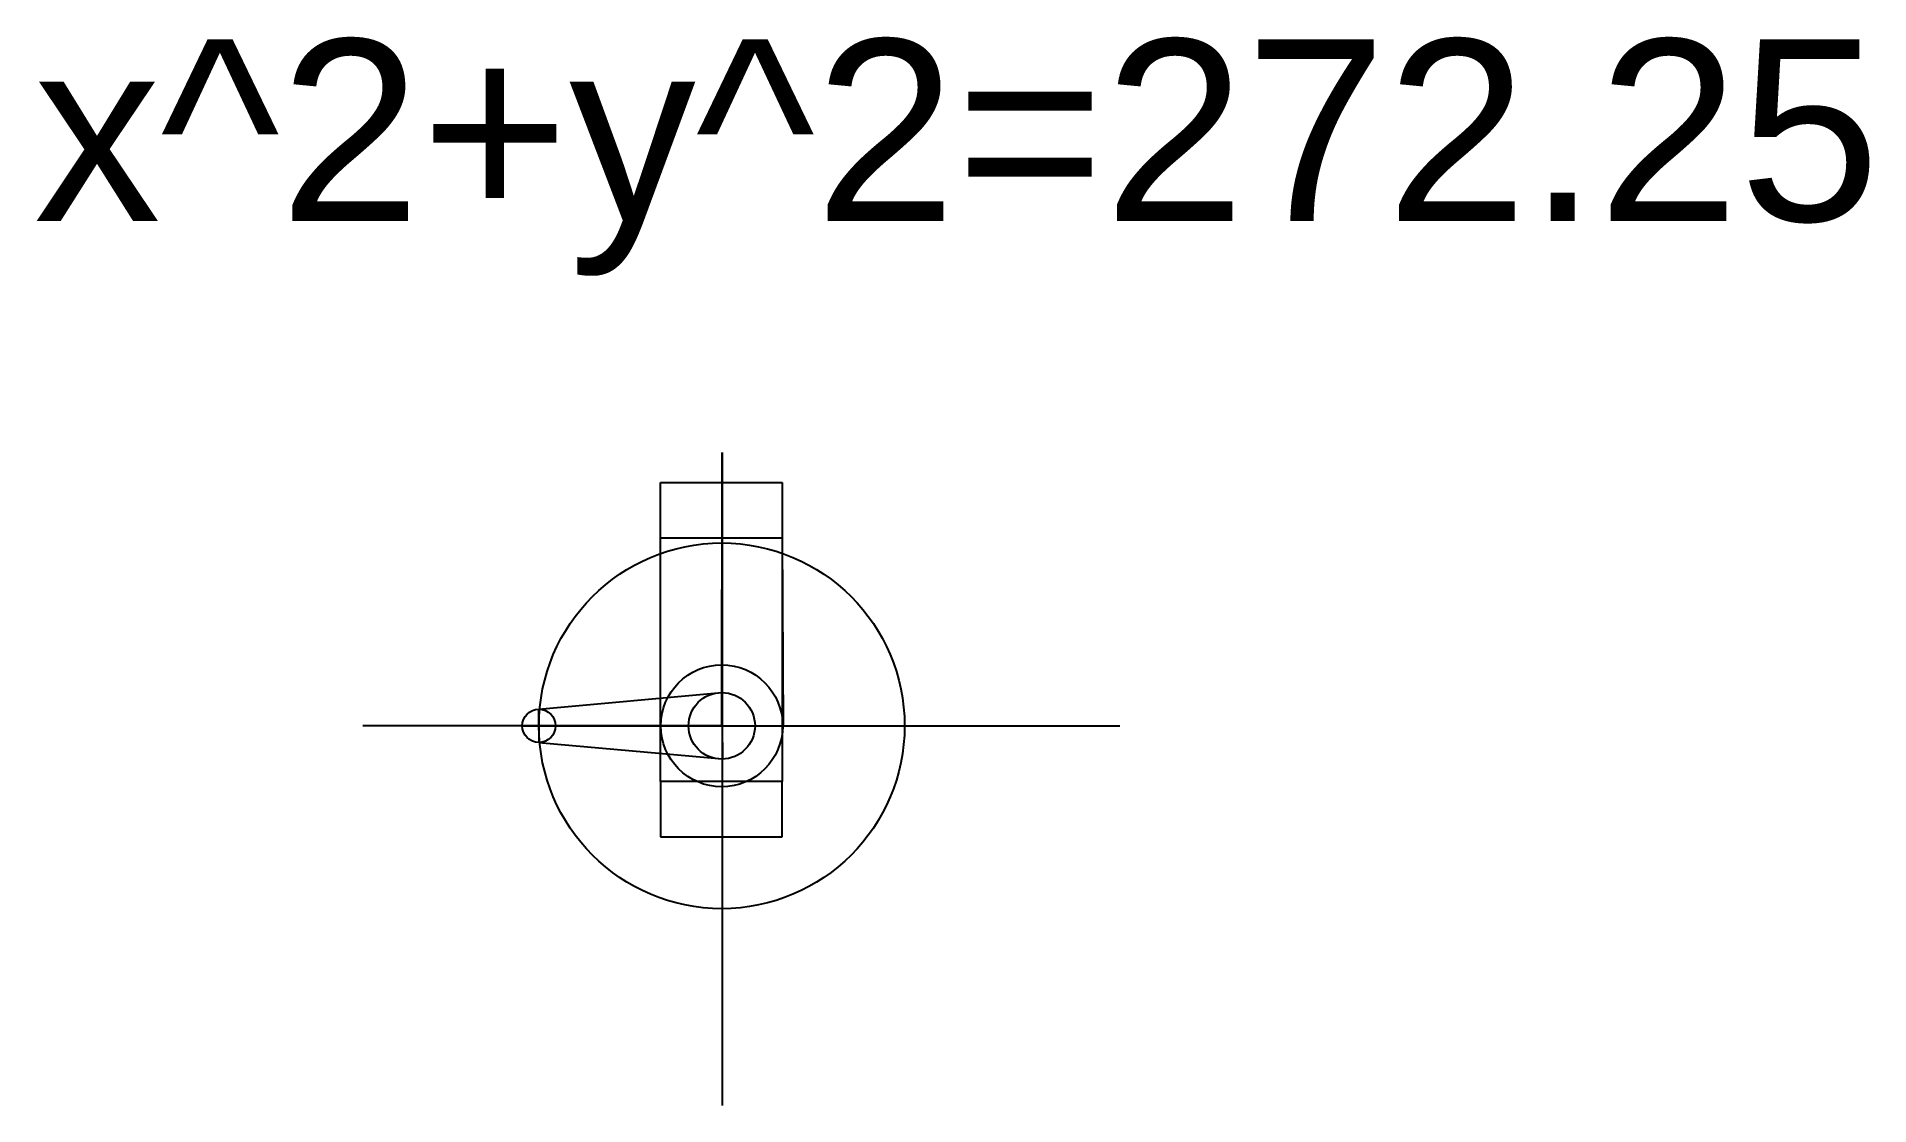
# Model space of a CAD drawing. Header units: millimetres. Extents: x 12436 to 12601, y 10731 to 10828.
import ezdxf

# ---------------------------------------------------------------- set-up
doc = ezdxf.new("R2010")
doc.units = ezdxf.units.MM
doc.styles.get("Standard").update_dxf_attribs({"font": 'arial.ttf'})

msp = doc.modelspace()

# ---------------------------------------------------------------- linework, layer by layer
at = {"color": 2}
for p, q in [((12497.74, 10765.58), (12497.79, 10790.23)), ((12497.79, 10790.23), (12497.79, 10731.33)), ((12497.79, 10765.58), (12465.36, 10765.58)), ((12497.74, 10765.58), (12533.67, 10765.58))]:
    msp.add_line(p, q, dxfattribs=at)
for p, q in [((12492.2, 10782.55), (12492.2, 10787.55)), ((12492.2, 10787.55), (12503.2, 10787.55)), ((12503.2, 10787.55), (12503.2, 10782.55)), ((12492.2, 10782.55), (12503.2, 10782.55)), ((12492.2, 10760.55), (12492.2, 10782.55)), ((12503.2, 10782.55), (12503.2, 10760.55)), ((12503.2, 10782.55), (12503.28, 10765.55)), ((12481.24, 10767.07), (12497.76, 10768.58)), ((12497.74, 10765.58), (12497.76, 10768.58)), ((12497.76, 10768.58), (12497.81, 10762.59)), ((12481.24, 10765.58), (12481.24, 10767.07)), ((12481.24, 10767.07), (12481.24, 10764.08)), ((12497.74, 10765.58), (12479.74, 10765.58)), ((12479.74, 10765.58), (12482.74, 10765.57)), ((12481.24, 10765.58), (12497.74, 10765.58)), ((12503.28, 10765.55), (12492.2, 10765.62)), ((12481.24, 10764.08), (12497.81, 10762.59)), ((12503.2, 10760.55), (12492.2, 10760.55)), ((12492.2, 10760.55), (12492.2, 10755.55)), ((12503.2, 10755.55), (12503.2, 10760.55)), ((12492.2, 10755.55), (12503.2, 10755.55))]:
    msp.add_line(p, q)
msp.add_circle((12497.74, 10765.58), 16.5, dxfattribs=at)
for centre, radius in [((12497.74, 10765.58), 5.5), ((12497.74, 10765.58), 3), ((12481.24, 10765.58), 1.5)]:
    msp.add_circle(centre, radius)

# ---------------------------------------------------------------- texts
msp.add_text('x^ 2+y^ 2=272.25', height=16.3899, dxfattribs=at).set_placement((12435.66, 10811.13))

doc.saveas('drawing.dxf')
